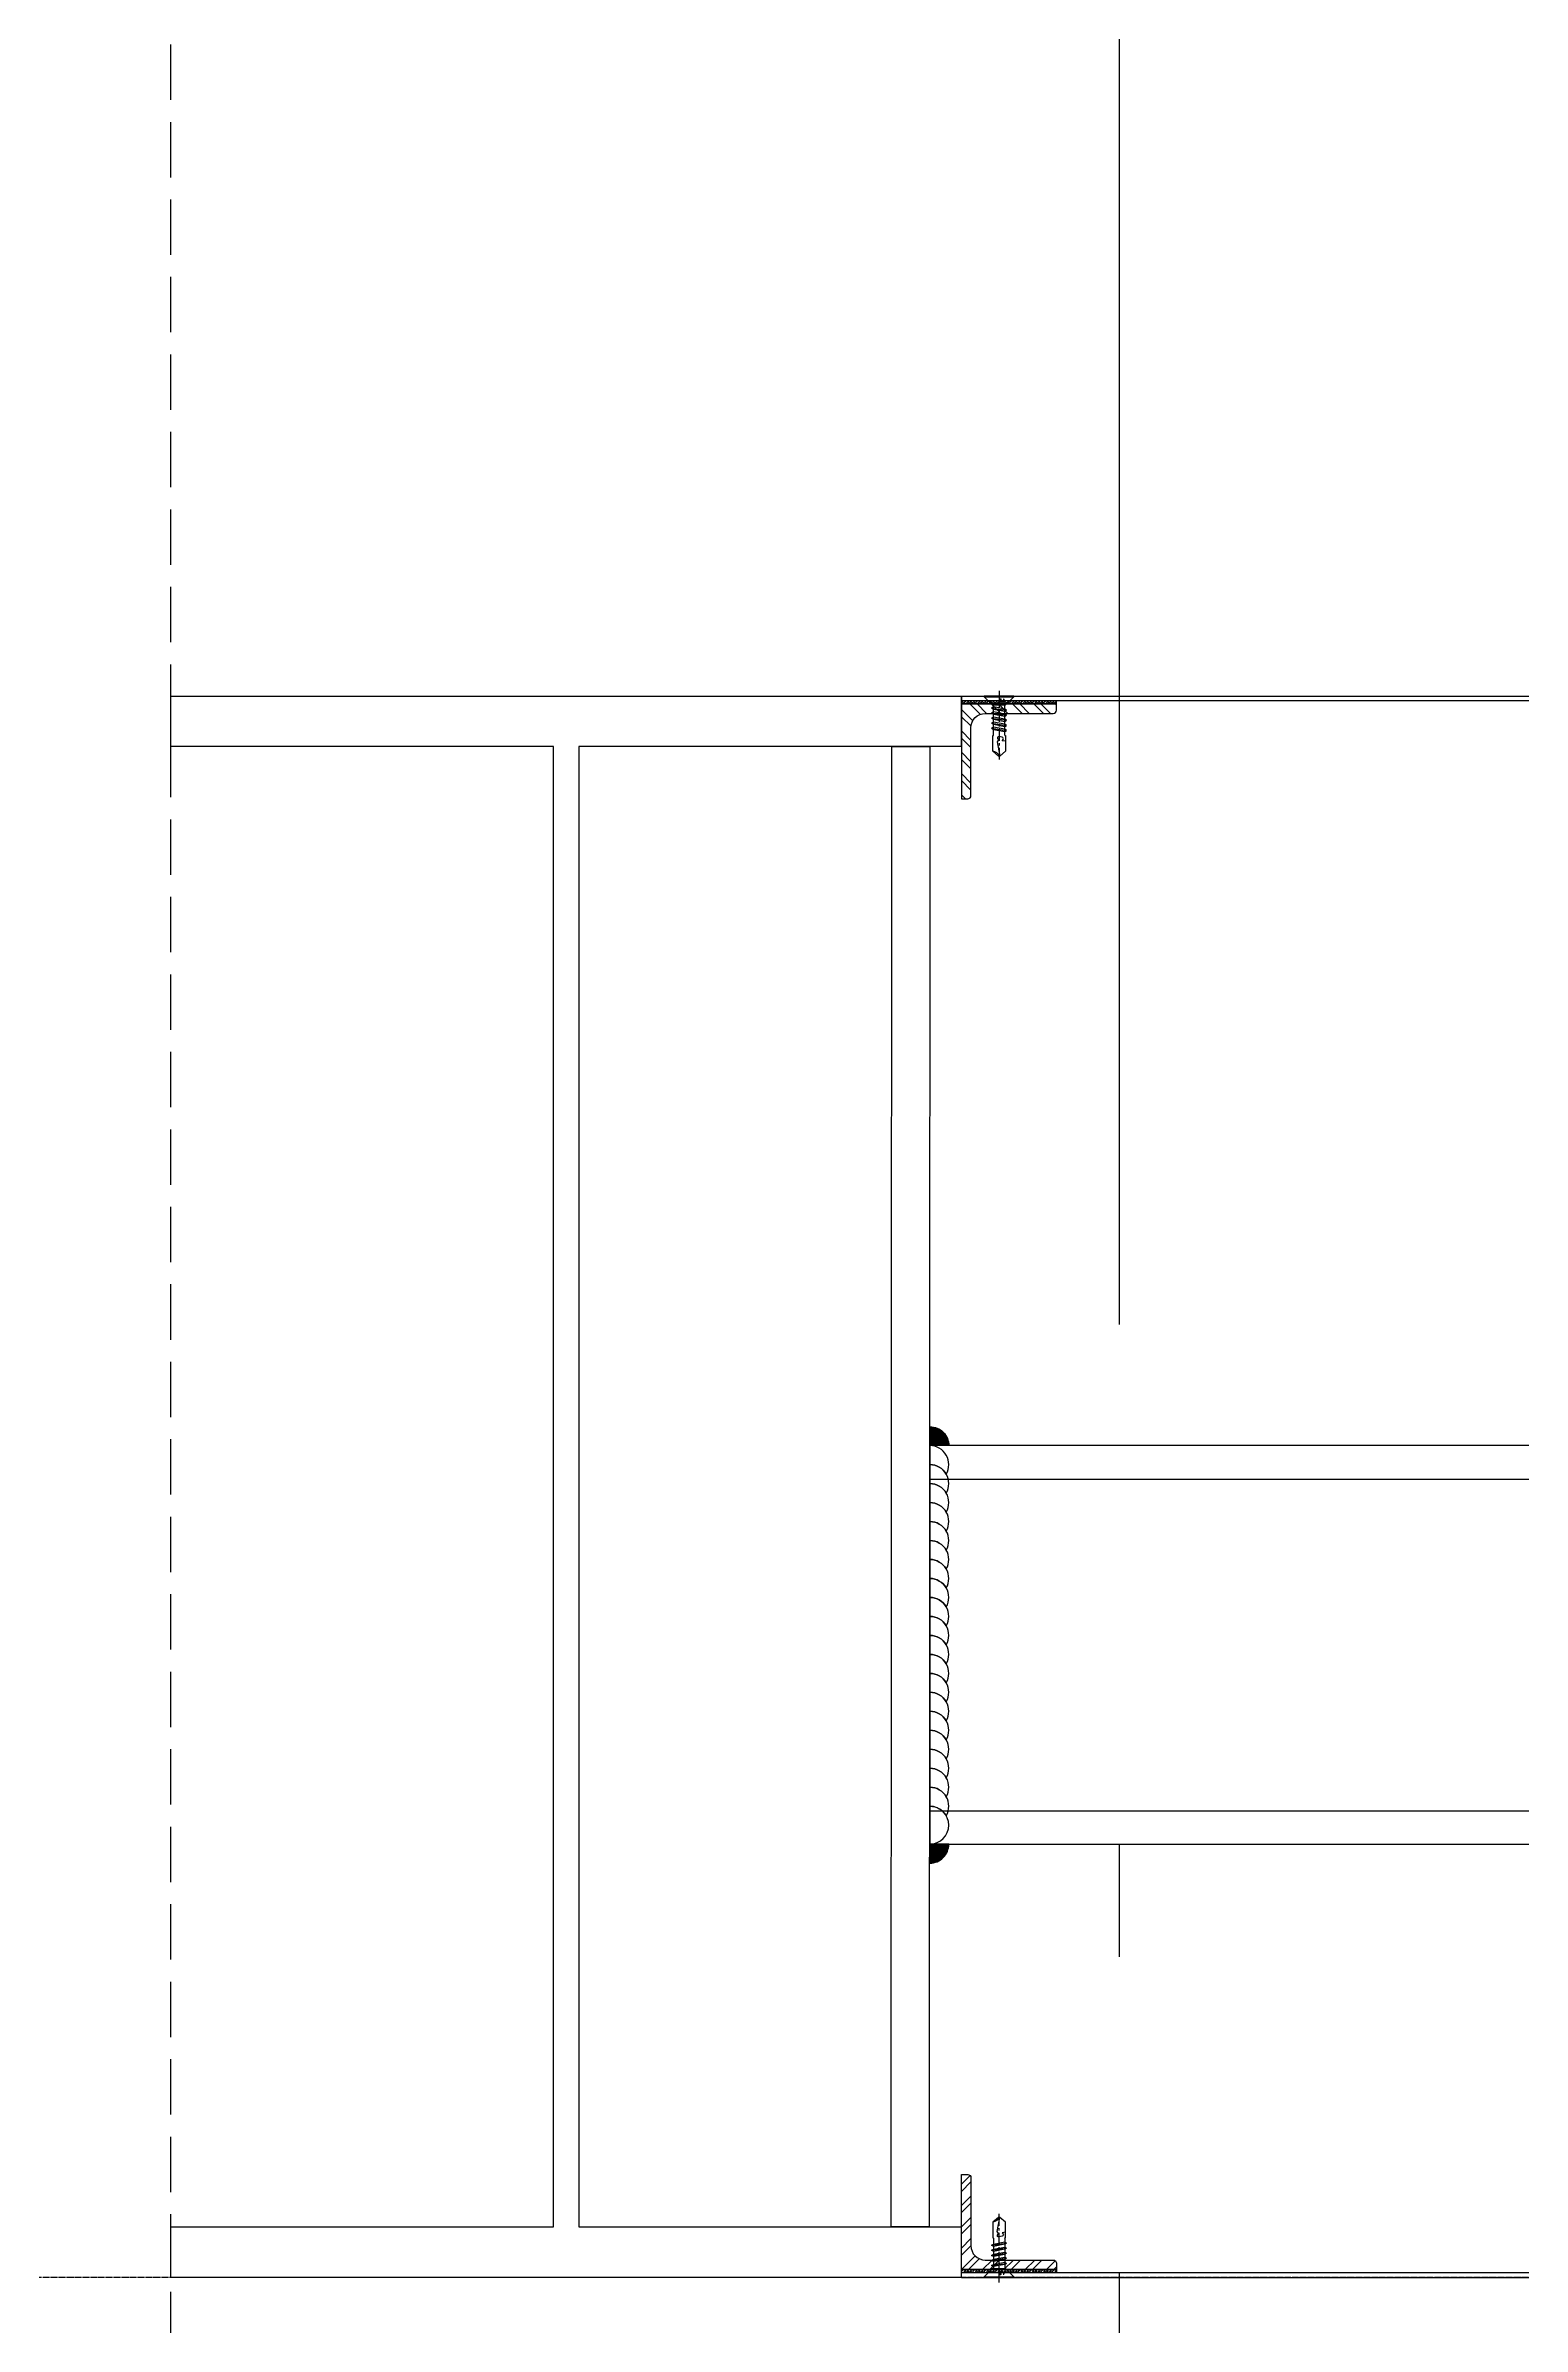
# Model space of a CAD drawing. Extents: x 220580 to 2027826, y -309201 to 71987.
# Drawn here: x 360936 to 361403, y -159295 to -158574 of the extents above; entities that cross this region are included whole.
import ezdxf
from ezdxf.enums import TextEntityAlignment as Align

# ---------------------------------------------------------------- set-up
doc = ezdxf.new("R2010")
doc.units = 0
for name, pattern in [('20剖面图$0$DOTE', [2.42, 2, -0.2, 0.02, -0.2]), ('CENTER', [2, 1.25, -0.25, 0.25, -0.25]), ('ZN-CENTER', [2, 1.25, -0.25, 0.25, -0.25]), ('ZN-DASH', [0.35, 0.25, -0.1])]:
    doc.linetypes.add(name, pattern=pattern)
for name, color, linetype in [('!ZN1-填充-8', 8, 'Continuous'), ('!ZN3-铝板幕墙-3', 3, 'Continuous'), ('!ZN4-焊缝-8', 8, 'Continuous'), ('!ZN4-配件-11', 11, 'Continuous'), ('!ZN5-钢材投影-40', 40, 'Continuous'), ('!ZN5-钢材断面-2', 2, 'Continuous'), ('!ZN6-虚线-8', 8, 'ZN-DASH'), ('!ZN6-轴线-1', 1, 'ZN-CENTER'), ('1 轴线 辅助线', 1, 'CENTER'), ('11紧固件', 11, 'Continuous'), ('20剖面图$0$A-AXIS-DOTE', 14, '20剖面图$0$DOTE'), ('20剖面图$0$建-柱-钢', 9, 'Continuous'), ('Fill', 8, 'Continuous')]:
    doc.layers.add(name, color=color, linetype=linetype)
doc.styles.add('DHTEXT-1', font='ROMANS.shx', dxfattribs={"width": 0.7, "bigfont": 'CHINESE.shx'})

# ---------------------------------------------------------------- blocks, each defined once
blk = doc.blocks.new('*U938')
at = {"linetype": 'ZN-DASH', "ltscale": 20}
blk.add_wipeout([(-350.6, -63), (0, -63), (0, 63), (-350.6, 63)], dxfattribs=at).dxf.layer = '!ZN6-虚线-8'
at = {"layer": '!ZN4-焊缝-8', "ltscale": 0.1}
h = blk.add_hatch(color=256, dxfattribs=at)
edge = h.paths.add_edge_path()
edge.add_line((-344.6, 63), (-350.6, 63))
edge.add_line((-350.6, 63), (-350.6, 69))
edge.add_arc((-350.6, 63), 6, 0, 90, ccw=False)
h = blk.add_hatch(color=256, dxfattribs=at)
edge = h.paths.add_edge_path()
edge.add_line((-344.6, -63), (-350.6, -63))
edge.add_line((-350.6, -63), (-350.6, -69))
edge.add_arc((-350.6, -63), 6, 270, 360)
for points in [[(-344.6, 63), (-350.6, 63), (-350.6, 69, -0.414214)], [(-344.6, -63), (-350.6, -63), (-350.6, -69, 0.414214)]]:
    blk.add_lwpolyline(points, format="xyb", close=True, dxfattribs=at)
at = {"layer": '!ZN4-焊缝-8', "color": 8, "ltscale": 20}
blk.add_lwpolyline([(-350.6, -63, 1), (-350.6, -51, -0.267949), (-345.4, -54, 0.57735), (-350.6, -45, -0.267949), (-345.4, -48, 0.57735), (-350.6, -39, -0.267949), (-345.4, -42, 0.57735), (-350.6, -33, -0.267949), (-345.4, -36, 0.57735), (-350.6, -27, -0.267949), (-345.4, -30, 0.57735), (-350.6, -21, -0.267949), (-345.4, -24, 0.57735), (-350.6, -15, -0.267949), (-345.4, -18, 0.57735), (-350.6, -9, -0.267949), (-345.4, -12, 0.57735), (-350.6, -3, -0.267949), (-345.4, -6, 0.57735), (-350.6, 3, -0.267949), (-345.4, 0, 0.57735), (-350.6, 9, -0.267949), (-345.4, 6, 0.57735), (-350.6, 15, -0.267949), (-345.4, 12, 0.57735), (-350.6, 21, -0.267949), (-345.4, 18, 0.57735), (-350.6, 27, -0.267949), (-345.4, 24, 0.57735), (-350.6, 33, -0.267949), (-345.4, 30, 0.57735), (-350.6, 39, -0.267949), (-345.4, 36, 0.57735), (-350.6, 45, -0.267949), (-345.4, 42, 0.57735), (-350.6, 51, -0.267949), (-345.4, 48, 0.57735), (-350.6, 57, -0.267949), (-345.4, 54, 0.57735), (-350.6, 63)], format="xyb", dxfattribs=at)
at = {"layer": '!ZN4-焊缝-8', "ltscale": 0.1}
for points in [[(-57.5, 40, -0.57735), (-51.5, 43.46, 0.267949), (-53.5, 40, -0.57735), (-47.5, 43.46, 0.267949), (-49.5, 40, -0.57735), (-43.5, 43.46, 0.267949), (-45.5, 40, -0.57735), (-39.5, 43.46, 0.267949), (-41.5, 40, -0.57735), (-35.5, 43.46, 0.267949), (-37.5, 40, -0.57735), (-31.5, 43.46, 0.267949), (-33.5, 40, -1), (-25.5, 40, -1)], [(-57.5, -40, 0.57735), (-51.5, -43.46, -0.267949), (-53.5, -40, 0.57735), (-47.5, -43.46, -0.267949), (-49.5, -40, 0.57735), (-43.5, -43.46, -0.267949), (-45.5, -40, 0.57735), (-39.5, -43.46, -0.267949), (-41.5, -40, 0.57735), (-35.5, -43.46, -0.267949), (-37.5, -40, 0.57735), (-31.5, -43.46, -0.267949), (-33.5, -40, 1), (-25.5, -40, 1)]]:
    blk.add_lwpolyline(points, format="xyb", dxfattribs=at)
at = {"layer": '!ZN4-配件-11', "linetype": 'ByBlock', "ltscale": 10}
for points in [[(-31, 30.2), (-40, 35.39), (-49, 30.2), (-49, 19.8), (-40, 14.61), (-31, 19.8)], [(-31, -19.8), (-40, -14.61), (-49, -19.8), (-49, -30.2), (-40, -35.39), (-31, -30.2)]]:
    blk.add_lwpolyline(points, close=True, dxfattribs=at)
for centre, radius in [((-40, 25), 12), ((-40, 25), 9), ((-40, 25), 6), ((-40, -25), 12), ((-40, -25), 9), ((-40, -25), 6)]:
    blk.add_circle(centre, radius, dxfattribs=at)
for centre in [(-40, 25), (-40, -25)]:
    blk.add_arc(centre, 5.19, 180, 90, dxfattribs=at)
at = {"layer": '!ZN5-钢材投影-40'}
for p, q in [((-350.6, 52.44), (0, 52.44)), ((-350.6, -52.44), (0, -52.44))]:
    blk.add_line(p, q, dxfattribs=at)
for points in [[(-350.6, -63), (0, -63), (0, 63), (-350.6, 63)], [(-57.5, -40), (-22.5, -40), (-22.5, 40), (-57.5, 40), (-57.5, -40)]]:
    blk.add_lwpolyline(points, close=True, dxfattribs=at)
for points in [[(-57.5, 18.5), (-60, 18.5, -1), (-60, 31.5), (-57.5, 31.5)], [(-22.5, 31.5), (-20, 31.5, -1), (-20, 18.5), (-22.5, 18.5)], [(-57.5, -18.5), (-60, -18.5, 1), (-60, -31.5), (-57.5, -31.5)], [(-22.5, -31.5), (-20, -31.5, 1), (-20, -18.5), (-22.5, -18.5)]]:
    blk.add_lwpolyline(points, format="xyb", dxfattribs=at)
at = {"layer": '!ZN6-虚线-8', "linetype": 'ZN-DASH', "ltscale": 20}
for p, q in [((-75, 63), (-75, -63)), ((-57.5, 31.5), (-22.5, 31.5)), ((-57.5, 18.5), (-22.5, 18.5)), ((-22.5, -18.5), (-57.5, -18.5)), ((-57.5, -31.5), (-22.5, -31.5))]:
    blk.add_line(p, q, dxfattribs=at)
at = {"layer": '!ZN6-轴线-1', "color": 1, "linetype": 'ZN-CENTER', "ltscale": 10}
for p, q in [((-40, 39.27), (-40, 10.73)), ((-54.27, 25), (-25.73, 25)), ((-40, -10.73), (-40, -39.27)), ((-54.27, -25), (-25.73, -25))]:
    blk.add_line(p, q, dxfattribs=at)
blk = doc.blocks.new('20250917142842', base_point=(-63217.16, -85622.33))
at = {"layer": '20剖面图$0$建-柱-钢', "color": 6, "ltscale": 800}
for p, q in [((-63217.16, -85638.33), (-63217.16, -85622.33)), ((-63217.16, -85622.33), (-62967.16, -85622.33)), ((-62967.16, -85638.33), (-62967.16, -85622.33)), ((-63096.16, -85638.33), (-63217.16, -85638.33)), ((-63096.16, -86106.33), (-63096.16, -85638.33)), ((-62967.16, -85638.33), (-63088.16, -85638.33)), ((-63088.16, -85638.33), (-63088.16, -86106.33)), ((-63217.16, -86122.33), (-63217.16, -86106.33)), ((-63217.16, -86106.33), (-63096.16, -86106.33)), ((-63088.16, -86106.33), (-62967.16, -86106.33)), ((-62967.16, -86122.33), (-62967.16, -86106.33)), ((-62967.16, -86122.33), (-63217.16, -86122.33))]:
    blk.add_line(p, q, dxfattribs=at)
blk = doc.blocks.new('*U2070')
at = {"color": 0, "linetype": 'CENTER', "ltscale": 3}
blk.add_line((-1.64, 0), (20.6, 0), dxfattribs=at)
at = {"linetype": 'ByBlock', "ltscale": 10}
for p, q in [((0.2, 4.68), (0.2, -4.62)), ((3.78, 2.4), (4.46, -2.4)), ((5.38, 2.4), (6.06, -2.4)), ((6.98, 2.4), (7.66, -2.4)), ((8.58, 2.4), (9.26, -2.4)), ((10.18, 2.4), (10.86, -2.4)), ((12.38, -1.79), (2.8, -1.79))]:
    blk.add_line(p, q, dxfattribs=at)
for points in [[(0.2, -4.62), (0, -4.62), (0, 4.68), (0.2, 4.68), (2.8, 2.08), (2.8, 2.02), (2.8, -2.02)], [(4.1, -1.79), (3.43, 1.79), (3.78, 2.4), (4.13, 1.79), (4.81, -1.79), (4.46, -2.4)], [(5.7, -1.79), (5.03, 1.79), (5.38, 2.4), (5.73, 1.79), (6.41, -1.79), (6.06, -2.4)], [(7.3, -1.79), (6.63, 1.79), (6.98, 2.4), (7.33, 1.79), (8.01, -1.79), (7.66, -2.4)], [(8.9, -1.79), (8.23, 1.79), (8.58, 2.4), (8.93, 1.79), (9.61, -1.79), (9.26, -2.4)], [(10.5, -1.79), (9.83, 1.79), (10.18, 2.4), (10.53, 1.79), (11.21, -1.79), (10.86, -2.4)]]:
    blk.add_lwpolyline(points, close=True, dxfattribs=at)
blk.add_lwpolyline([(12.41, 1.79), (2.8, 1.79)], dxfattribs=at)
for points in [[(12.38, -1.79, -0.414214), (12.51, -1.93), (12.51, -1.99), (17.43, -1.99), (19, -0.22), (19, 0.22), (17.43, 1.99), (12.51, 1.99), (12.51, 1.89, -0.414214), (12.41, 1.79)], [(14.29, -1.99), (14.15, -1.03), (13.7, -1.31, -0.530462), (13.02, -1), (12.83, 0.09, -0.651316), (13.4, 0.47), (13.85, 0.18), (14.51, 0.57), (19, -0.22, -0.201226), (17.43, 1.99)]]:
    blk.add_lwpolyline(points, format="xyb", dxfattribs=at)
at = {"layer": 'Defpoints', "color": 0, "ltscale": 10, "style": 'DHTEXT-1', "width": 0.7}
blk.add_text('4.8', height=1, rotation=90, dxfattribs=at).set_placement((1.86, -0.98), align=Align.CENTER)
blk = doc.blocks.new('ZN-角钢30X30X3')
at = {"layer": '!ZN1-填充-8'}
h = blk.add_hatch(dxfattribs=at)
h.set_pattern_fill('ANSI32', color=256, scale=0.5, style=0)
edge = h.paths.add_edge_path()
edge.add_line((0, 0), (0, 30))
edge.add_line((0, 30), (2, 30))
edge.add_arc((2, 29), 1, 360, 450, ccw=False)
edge.add_line((3, 29), (3, 7.5))
edge.add_arc((7.5, 7.5), 4.5, 180, 270)
edge.add_line((7.5, 3), (29, 3))
edge.add_arc((29, 2), 1, 360, 450, ccw=False)
edge.add_line((30, 2), (30, 0))
edge.add_line((30, 0), (0, 0))
at = {"layer": '!ZN5-钢材断面-2'}
blk.add_lwpolyline([(0, 0), (0, 30), (2, 30, -0.414214), (3, 29), (3, 7.5, 0.414214), (7.5, 3), (29, 3, -0.414214), (30, 2), (30, 0), (0, 0)], format="xyb", dxfattribs=at)
blk = doc.blocks.new('*U2033')
at = {"layer": '!ZN5-钢材断面-2', "extrusion": (0, 0, -1), "zscale": -1, "rotation": 90}
blk.add_blockref('ZN-角钢30X30X3', (0, 0), dxfattribs=at)
blk = doc.blocks.new('20250829153651')
at = {"layer": 'Fill', "ltscale": 800}
h = blk.add_hatch(dxfattribs=at)
h.set_pattern_fill('ANSI38', color=256, scale=0.4, style=0)
h.set_pattern_definition([(45, (-120, 6682.88746), (-0.449013, 0.449013), []), (135, (-120, 6682.88746), (-1.3470384, 0.449013), [1.5875, -0.9525])])
h.paths.add_polyline_path([(-90, 6597.5), (-90, 6598.5), (-120, 6598.5), (-120, 6597.5)])
h = blk.add_hatch(dxfattribs=at)
h.set_pattern_fill('ANSI38', color=256, scale=0.4, style=0)
h.set_pattern_definition([(45, (-120, 6101.5), (-0.449013, 0.449013), []), (135, (-120, 6101.5), (-1.347038, 0.449013), [1.5875, -0.9525])])
h.paths.add_polyline_path([(-90, 6102.5), (-90, 6101.5), (-120, 6101.5), (-120, 6102.5)])
at = {"layer": '!ZN3-铝板幕墙-3', "ltscale": 4}
for p, q in [((-120, 6600), (265.6, 6600)), ((267.1, 6598.5), (-120, 6598.5)), ((265.6, 6101.5), (-120, 6101.5)), ((-120, 6100), (267.1, 6100))]:
    blk.add_line(p, q, dxfattribs=at)
at = {"layer": '!ZN3-铝板幕墙-3', "ltscale": 800}
for p, q in [((-120, 6600), (-120, 6598.5)), ((-120, 6100), (-120, 6101.5))]:
    blk.add_line(p, q, dxfattribs=at)
at = {"layer": '!ZN6-虚线-8', "color": 8, "linetype": 'ZN-DASH', "ltscale": 70}
blk.add_line((-370, 100), (-370, 11800), dxfattribs=at)
at = {"layer": '11紧固件', "ltscale": 800}
blk.add_lwpolyline([(-90, 6597.5), (-90, 6598.5), (-120, 6598.5), (-120, 6597.5), (-90, 6597.5)], dxfattribs=at)
at = {"layer": '11紧固件', "ltscale": 800, "elevation": 0}
blk.add_lwpolyline([(-90, 6102.5), (-90, 6101.5), (-120, 6101.5), (-120, 6102.5), (-90, 6102.5)], dxfattribs=at)
at = {"layer": '!ZN4-配件-11', "color": 1, "xscale": -1.000000000000002, "rotation": 90}
blk.add_blockref('*U2070', (-108.11, 6600), dxfattribs=at)
at = {"layer": '!ZN4-配件-11', "rotation": 270}
blk.add_blockref('*U2033', (-120, 6597.5), dxfattribs=at)
at = {"layer": '!ZN4-配件-11', "xscale": -1, "rotation": 270}
blk.add_blockref('*U2033', (-120, 6102.5), dxfattribs=at)
at = {"layer": '!ZN4-配件-11', "color": 1, "rotation": 90}
blk.add_blockref('*U2070', (-108.11, 6100), dxfattribs=at)
at = {"ltscale": 20}
blk.add_blockref('*U938', (220.6, 6300), dxfattribs=at)
at = {"layer": '!ZN5-钢材投影-40', "ltscale": 0.3}
blk.add_lwpolyline([(-130, 6584), (-130.26, 6116), (-142.26, 6116), (-142, 6584)], close=True, dxfattribs=at)
at = {"layer": '20剖面图$0$建-柱-钢', "ltscale": 800}
blk.add_blockref('20250917142842', (-370, 6600), dxfattribs=at)

msp = doc.modelspace()

# ---------------------------------------------------------------- linework, layer by layer
at = {"layer": '1 轴线 辅助线', "ltscale": 400}
msp.add_line((361275.56, -167778.01), (361275.56, -148390.83), dxfattribs=at)
at = {"layer": '20剖面图$0$A-AXIS-DOTE'}
msp.add_line((362644.66, -159279.35), (359054.28, -159279.35), dxfattribs=at)

# ---------------------------------------------------------------- next in the draw order: block references
at = {"ltscale": 30}
msp.add_blockref('20250829153651', (361345.56, -165379.35), dxfattribs=at)

doc.saveas('drawing.dxf')
